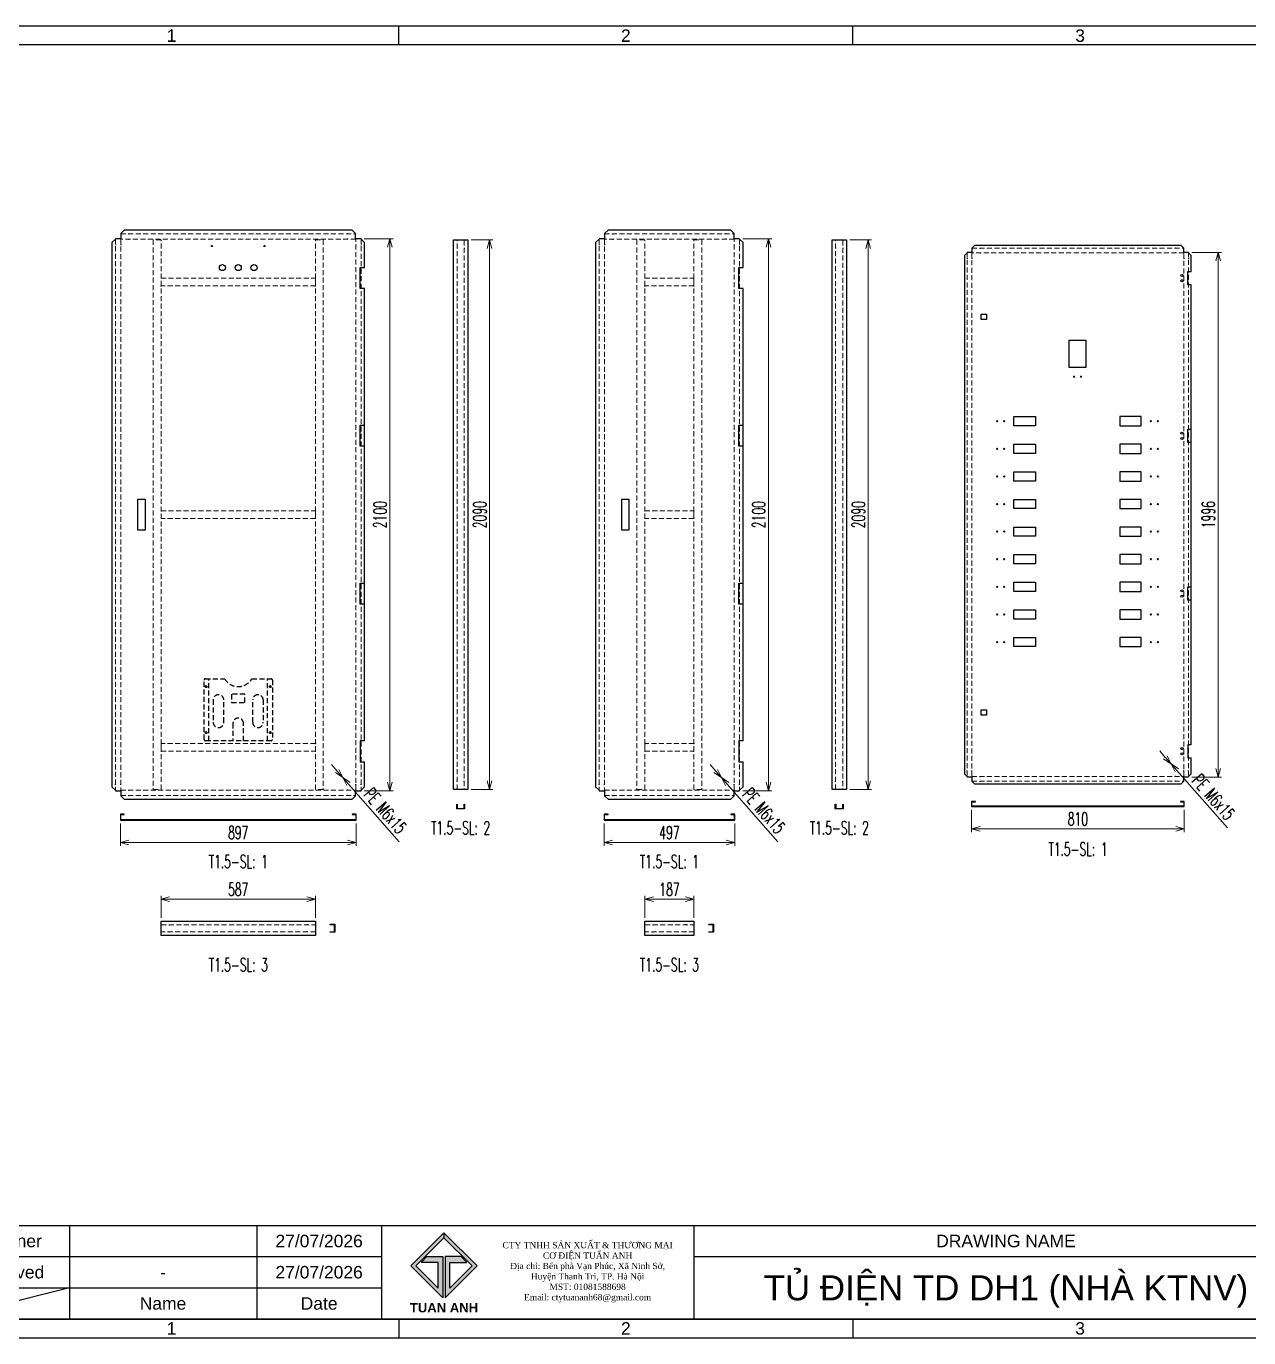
# Model space of a CAD drawing. Header units: millimetres. Extents: x 173893 to 258446, y -176540 to -123824.
# Drawn here: x 212474 to 217126, y -165708 to -160719 of the extents above; entities that cross this region are included whole.
import ezdxf
from ezdxf.enums import TextEntityAlignment as Align

# ---------------------------------------------------------------- set-up
doc = ezdxf.new("R2010")
doc.units = ezdxf.units.MM
doc.header["$LTSCALE"] = 3
doc.linetypes.add('HIDDEN', pattern=[9.525, 6.35, -3.175])
doc.layers.add('@.DM. NÉT ĐỨT', color=8, linetype='HIDDEN', lineweight=9)
for name, color, linetype in [('@.TEXT', 7, 'Continuous'), ('@.VISIBLE', 7, 'Continuous'), ('Ann_green', 3, 'Continuous'), ('dim', 7, 'Continuous')]:
    doc.layers.add(name, color=color, linetype=linetype)
doc.styles.add('Ann_w01', font='romans.shx', dxfattribs={"width": 0.6, "bigfont": 'chineset.shx'})
doc.styles.add('Arial', font='arial.ttf')
doc.dimstyles.new('Dim 01_SC25', dxfattribs={"dimscale": 25, "dimtxt": 2, "dimasz": 1.3, "dimexe": 0.5, "dimexo": 0.5, "dimgap": 0.5, "dimtad": 1, "dimdec": 1, "dimzin": 12, "dimdsep": 46, "dimtxsty": 'Ann_w01', "dimblk": 'OPEN30', "dimcen": 1.5, "dimclrd": 6, "dimclre": 6, "dimclrt": 3, "dimadec": 1, "dimazin": 3, "dimtm": 1e-09, "dimtfac": 1, "dimtdec": 1, "dimtix": 1, "dimtmove": 0, "dimatfit": 3, "dimldrblk": 'OPEN30', "dimfxl": 1, "dimtolj": 1, "dimlwd": 0, "dimlwe": 0, "dimarcsym": 0})

# ---------------------------------------------------------------- blocks, each defined once
blk = doc.blocks.new('_Open30')
at = {"color": 0, "linetype": 'ByBlock', "lineweight": -2}
for p, q in [((-1, 0.27), (0, 0)), ((0, 0), (-1, -0.27)), ((0, 0), (-1, 0))]:
    blk.add_line(p, q, dxfattribs=at)
blk = doc.blocks.new('*D232')
at = {"layer": 'Defpoints', "color": 0, "transparency": 16777216}
for p in [(214672.8, -163739.5), (215169.8, -163739.5), (215169.8, -163823.9)]:
    blk.add_point(p, dxfattribs=at)
at = {"layer": 'dim', "color": 6, "lineweight": 0, "transparency": 16777216}
for p, q in [((214672.8, -163752), (214672.8, -163836.4)), ((215169.8, -163752), (215169.8, -163836.4)), ((214705.3, -163823.9), (215137.3, -163823.9))]:
    blk.add_line(p, q, dxfattribs=at)
at = {"layer": 'dim', "color": 6, "lineweight": 0, "transparency": 16777216, "xscale": 32.5, "yscale": 32.5, "zscale": 32.5, "rotation": 180}
blk.add_blockref('_Open30', (214672.8, -163823.9), dxfattribs=at)
at = {"layer": 'dim', "color": 6, "lineweight": 0, "transparency": 16777216, "xscale": 32.5, "yscale": 32.5, "zscale": 32.5}
blk.add_blockref('_Open30', (215169.8, -163823.9), dxfattribs=at)
at = {"layer": 'dim', "color": 3, "transparency": 16777216, "insert": (214921.3, -163786.4), "char_height": 50, "attachment_point": 5, "style": 'Ann_w01'}
blk.add_mtext('\\A1;497', dxfattribs=at)
blk = doc.blocks.new('*D233')
at = {"layer": 'Defpoints', "color": 0, "transparency": 16777216}
for p in [(215188.7, -161526.8), (215298.7, -161526.8), (215188.7, -163626.8)]:
    blk.add_point(p, dxfattribs=at)
at = {"layer": 'dim', "color": 6, "lineweight": 0, "transparency": 16777216}
for p, q in [((215201.2, -161526.8), (215311.2, -161526.8)), ((215298.7, -163594.3), (215298.7, -161559.3)), ((215201.2, -163626.8), (215311.2, -163626.8))]:
    blk.add_line(p, q, dxfattribs=at)
at = {"layer": 'dim', "color": 6, "lineweight": 0, "transparency": 16777216, "xscale": 32.5, "yscale": 32.5, "zscale": 32.5}
for p, rotation in [((215298.7, -161526.8), 90), ((215298.7, -163626.8), 270)]:
    blk.add_blockref('_Open30', p, dxfattribs=dict(at, rotation=rotation))
at = {"layer": 'dim', "color": 3, "transparency": 16777216, "insert": (215261.2, -162576.8), "char_height": 50, "attachment_point": 5, "rotation": 90, "style": 'Ann_w01'}
blk.add_mtext('\\A1;2100', dxfattribs=at)
blk = doc.blocks.new('*D234')
at = {"layer": 'Defpoints', "color": 0, "transparency": 16777216}
for p in [(215119, -163576.4), (215119.6, -163577.2)]:
    blk.add_point(p, dxfattribs=at)
at = {"layer": 'dim', "color": 6, "lineweight": 0, "transparency": 16777216}
for p, q in [((215097.5, -163552), (215076, -163527.6)), ((215119, -163576.4), (215119.6, -163577.2)), ((215334.3, -163820.8), (215141.1, -163601.5))]:
    blk.add_line(p, q, dxfattribs=at)
at = {"layer": 'dim', "color": 6, "lineweight": 0, "transparency": 16777216, "xscale": 32.5, "yscale": 32.5, "zscale": 32.5}
for p, rotation in [((215119, -163576.4), 311.3813499858398), ((215119.6, -163577.2), 131.3813499858398)]:
    blk.add_blockref('_Open30', p, dxfattribs=dict(at, rotation=rotation))
at = {"layer": 'dim', "color": 3, "transparency": 16777216, "insert": (215281, -163703.6), "char_height": 50, "attachment_point": 5, "rotation": 311.3813, "style": 'Ann_w01'}
blk.add_mtext('\\A1;PE M6x15', dxfattribs=at)
blk = doc.blocks.new('*D240')
at = {"layer": 'Defpoints', "color": 0, "transparency": 16777216}
for p in [(215594.8, -161531.8), (215678, -161531.8), (215594.8, -163621.8)]:
    blk.add_point(p, dxfattribs=at)
at = {"layer": 'dim', "color": 6, "lineweight": 0, "transparency": 16777216}
for p, q in [((215607.3, -161531.8), (215690.5, -161531.8)), ((215678, -163589.3), (215678, -161564.3)), ((215607.3, -163621.8), (215690.5, -163621.8))]:
    blk.add_line(p, q, dxfattribs=at)
at = {"layer": 'dim', "color": 6, "lineweight": 0, "transparency": 16777216, "xscale": 32.5, "yscale": 32.5, "zscale": 32.5}
for p, rotation in [((215678, -161531.8), 90), ((215678, -163621.8), 270)]:
    blk.add_blockref('_Open30', p, dxfattribs=dict(at, rotation=rotation))
at = {"layer": 'dim', "color": 3, "transparency": 16777216, "insert": (215640.5, -162576.8), "char_height": 50, "attachment_point": 5, "rotation": 90, "style": 'Ann_w01'}
blk.add_mtext('\\A1;2090', dxfattribs=at)
blk = doc.blocks.new('*D241')
at = {"layer": 'Defpoints', "color": 0, "transparency": 16777216}
for p in [(214827.8, -164039.8), (214827.8, -164123), (215014.8, -164123)]:
    blk.add_point(p, dxfattribs=at)
at = {"layer": 'dim', "color": 6, "lineweight": 0, "transparency": 16777216}
for p, q in [((214827.8, -164110.5), (214827.8, -164027.3)), ((214982.3, -164039.8), (214860.3, -164039.8)), ((215014.8, -164110.5), (215014.8, -164027.3))]:
    blk.add_line(p, q, dxfattribs=at)
at = {"layer": 'dim', "color": 6, "lineweight": 0, "transparency": 16777216, "xscale": 32.5, "yscale": 32.5, "zscale": 32.5, "rotation": 180}
blk.add_blockref('_Open30', (214827.8, -164039.8), dxfattribs=at)
at = {"layer": 'dim', "color": 6, "lineweight": 0, "transparency": 16777216, "xscale": 32.5, "yscale": 32.5, "zscale": 32.5}
blk.add_blockref('_Open30', (215014.8, -164039.8), dxfattribs=at)
at = {"layer": 'dim', "color": 3, "transparency": 16777216, "insert": (214921.3, -164002.3), "char_height": 50, "attachment_point": 5, "style": 'Ann_w01'}
blk.add_mtext('\\A1;187', dxfattribs=at)
blk = doc.blocks.new('*D210')
at = {"layer": 'Defpoints', "color": 0, "transparency": 16777216}
for p in [(212832, -163739.5), (213729, -163739.5), (213729, -163823.9)]:
    blk.add_point(p, dxfattribs=at)
at = {"layer": 'dim', "color": 6, "lineweight": 0, "transparency": 16777216}
for p, q in [((212832, -163752), (212832, -163836.4)), ((213729, -163752), (213729, -163836.4)), ((212864.5, -163823.9), (213696.5, -163823.9))]:
    blk.add_line(p, q, dxfattribs=at)
at = {"layer": 'dim', "color": 6, "lineweight": 0, "transparency": 16777216, "xscale": 32.5, "yscale": 32.5, "zscale": 32.5, "rotation": 180}
blk.add_blockref('_Open30', (212832, -163823.9), dxfattribs=at)
at = {"layer": 'dim', "color": 6, "lineweight": 0, "transparency": 16777216, "xscale": 32.5, "yscale": 32.5, "zscale": 32.5}
blk.add_blockref('_Open30', (213729, -163823.9), dxfattribs=at)
at = {"layer": 'dim', "color": 3, "transparency": 16777216, "insert": (213280.5, -163786.4), "char_height": 50, "attachment_point": 5, "style": 'Ann_w01'}
blk.add_mtext('\\A1;897', dxfattribs=at)
blk = doc.blocks.new('*D211')
at = {"layer": 'Defpoints', "color": 0, "transparency": 16777216}
for p in [(213747.9, -161526.8), (213857.9, -161526.8), (213747.9, -163626.8)]:
    blk.add_point(p, dxfattribs=at)
at = {"layer": 'dim', "color": 6, "lineweight": 0, "transparency": 16777216}
for p, q in [((213760.4, -161526.8), (213870.4, -161526.8)), ((213857.9, -163594.3), (213857.9, -161559.3)), ((213760.4, -163626.8), (213870.4, -163626.8))]:
    blk.add_line(p, q, dxfattribs=at)
at = {"layer": 'dim', "color": 6, "lineweight": 0, "transparency": 16777216, "xscale": 32.5, "yscale": 32.5, "zscale": 32.5}
for p, rotation in [((213857.9, -161526.8), 90), ((213857.9, -163626.8), 270)]:
    blk.add_blockref('_Open30', p, dxfattribs=dict(at, rotation=rotation))
at = {"layer": 'dim', "color": 3, "transparency": 16777216, "insert": (213820.4, -162576.8), "char_height": 50, "attachment_point": 5, "rotation": 90, "style": 'Ann_w01'}
blk.add_mtext('\\A1;2100', dxfattribs=at)
blk = doc.blocks.new('*D212')
at = {"layer": 'Defpoints', "color": 0, "transparency": 16777216}
for p in [(213678.2, -163576.4), (213678.9, -163577.2)]:
    blk.add_point(p, dxfattribs=at)
at = {"layer": 'dim', "color": 6, "lineweight": 0, "transparency": 16777216}
for p, q in [((213656.7, -163552), (213635.2, -163527.6)), ((213678.2, -163576.4), (213678.9, -163577.2)), ((213893.5, -163820.8), (213700.3, -163601.5))]:
    blk.add_line(p, q, dxfattribs=at)
at = {"layer": 'dim', "color": 6, "lineweight": 0, "transparency": 16777216, "xscale": 32.5, "yscale": 32.5, "zscale": 32.5}
for p, rotation in [((213678.2, -163576.4), 311.3813499909934), ((213678.9, -163577.2), 131.3813499909934)]:
    blk.add_blockref('_Open30', p, dxfattribs=dict(at, rotation=rotation))
at = {"layer": 'dim', "color": 3, "transparency": 16777216, "insert": (213840.2, -163703.6), "char_height": 50, "attachment_point": 5, "rotation": 311.3813, "style": 'Ann_w01'}
blk.add_mtext('\\A1;PE M6x15', dxfattribs=at)
blk = doc.blocks.new('*D213')
at = {"layer": 'Defpoints', "color": 0, "transparency": 16777216}
for p in [(216070.8, -163687.5), (216880.8, -163687.5), (216880.8, -163771.9)]:
    blk.add_point(p, dxfattribs=at)
at = {"layer": 'dim', "color": 6, "lineweight": 0, "transparency": 16777216}
for p, q in [((216070.8, -163700), (216070.8, -163784.4)), ((216880.8, -163700), (216880.8, -163784.4)), ((216103.3, -163771.9), (216848.3, -163771.9))]:
    blk.add_line(p, q, dxfattribs=at)
at = {"layer": 'dim', "color": 6, "lineweight": 0, "transparency": 16777216, "xscale": 32.5, "yscale": 32.5, "zscale": 32.5, "rotation": 180}
blk.add_blockref('_Open30', (216070.8, -163771.9), dxfattribs=at)
at = {"layer": 'dim', "color": 6, "lineweight": 0, "transparency": 16777216, "xscale": 32.5, "yscale": 32.5, "zscale": 32.5}
blk.add_blockref('_Open30', (216880.8, -163771.9), dxfattribs=at)
at = {"layer": 'dim', "color": 3, "transparency": 16777216, "insert": (216475.8, -163734.4), "char_height": 50, "attachment_point": 5, "style": 'Ann_w01'}
blk.add_mtext('\\A1;810', dxfattribs=at)
blk = doc.blocks.new('*D214')
at = {"layer": 'Defpoints', "color": 0, "transparency": 16777216}
for p in [(216896.7, -161578.8), (217009.7, -161578.8), (216896.7, -163574.8)]:
    blk.add_point(p, dxfattribs=at)
at = {"layer": 'dim', "color": 6, "lineweight": 0, "transparency": 16777216}
for p, q in [((216909.2, -161578.8), (217022.2, -161578.8)), ((217009.7, -163542.3), (217009.7, -161611.3)), ((216909.2, -163574.8), (217022.2, -163574.8))]:
    blk.add_line(p, q, dxfattribs=at)
at = {"layer": 'dim', "color": 6, "lineweight": 0, "transparency": 16777216, "xscale": 32.5, "yscale": 32.5, "zscale": 32.5}
for p, rotation in [((217009.7, -161578.8), 90), ((217009.7, -163574.8), 270)]:
    blk.add_blockref('_Open30', p, dxfattribs=dict(at, rotation=rotation))
at = {"layer": 'dim', "color": 3, "transparency": 16777216, "insert": (216972.2, -162576.8), "char_height": 50, "attachment_point": 5, "rotation": 90, "style": 'Ann_w01'}
blk.add_mtext('\\A1;1996', dxfattribs=at)
blk = doc.blocks.new('*D215')
at = {"layer": 'Defpoints', "color": 0, "transparency": 16777216}
for p in [(216830, -163524.4), (216830.6, -163525.2)]:
    blk.add_point(p, dxfattribs=at)
at = {"layer": 'dim', "color": 6, "lineweight": 0, "transparency": 16777216}
for p, q in [((216808.5, -163500), (216787, -163475.6)), ((216830, -163524.4), (216830.6, -163525.2)), ((217045.3, -163768.8), (216852.1, -163549.5))]:
    blk.add_line(p, q, dxfattribs=at)
at = {"layer": 'dim', "color": 6, "lineweight": 0, "transparency": 16777216, "xscale": 32.5, "yscale": 32.5, "zscale": 32.5}
for p, rotation in [((216830, -163524.4), 311.381349991947), ((216830.6, -163525.2), 131.381349991947)]:
    blk.add_blockref('_Open30', p, dxfattribs=dict(at, rotation=rotation))
at = {"layer": 'dim', "color": 3, "transparency": 16777216, "insert": (216992, -163651.6), "char_height": 50, "attachment_point": 5, "rotation": 311.3813, "style": 'Ann_w01'}
blk.add_mtext('\\A1;PE M6x15', dxfattribs=at)
blk = doc.blocks.new('*D206')
at = {"layer": 'Defpoints', "color": 0, "transparency": 16777216}
for p in [(214154, -161531.8), (214237.2, -161531.8), (214154, -163621.8)]:
    blk.add_point(p, dxfattribs=at)
at = {"layer": 'dim', "color": 6, "lineweight": 0, "transparency": 16777216}
for p, q in [((214166.5, -161531.8), (214249.7, -161531.8)), ((214237.2, -163589.3), (214237.2, -161564.3)), ((214166.5, -163621.8), (214249.7, -163621.8))]:
    blk.add_line(p, q, dxfattribs=at)
at = {"layer": 'dim', "color": 6, "lineweight": 0, "transparency": 16777216, "xscale": 32.5, "yscale": 32.5, "zscale": 32.5}
for p, rotation in [((214237.2, -161531.8), 90), ((214237.2, -163621.8), 270)]:
    blk.add_blockref('_Open30', p, dxfattribs=dict(at, rotation=rotation))
at = {"layer": 'dim', "color": 3, "transparency": 16777216, "insert": (214199.7, -162576.8), "char_height": 50, "attachment_point": 5, "rotation": 90, "style": 'Ann_w01'}
blk.add_mtext('\\A1;2090', dxfattribs=at)
blk = doc.blocks.new('*D207')
at = {"layer": 'Defpoints', "color": 0, "transparency": 16777216}
for p in [(212987, -164039.8), (212987, -164123), (213574, -164123)]:
    blk.add_point(p, dxfattribs=at)
at = {"layer": 'dim', "color": 6, "lineweight": 0, "transparency": 16777216}
for p, q in [((212987, -164110.5), (212987, -164027.3)), ((213541.5, -164039.8), (213019.5, -164039.8)), ((213574, -164110.5), (213574, -164027.3))]:
    blk.add_line(p, q, dxfattribs=at)
at = {"layer": 'dim', "color": 6, "lineweight": 0, "transparency": 16777216, "xscale": 32.5, "yscale": 32.5, "zscale": 32.5, "rotation": 180}
blk.add_blockref('_Open30', (212987, -164039.8), dxfattribs=at)
at = {"layer": 'dim', "color": 6, "lineweight": 0, "transparency": 16777216, "xscale": 32.5, "yscale": 32.5, "zscale": 32.5}
blk.add_blockref('_Open30', (213574, -164039.8), dxfattribs=at)
at = {"layer": 'dim', "color": 3, "transparency": 16777216, "insert": (213280.5, -164002.3), "char_height": 50, "attachment_point": 5, "style": 'Ann_w01'}
blk.add_mtext('\\A1;587', dxfattribs=at)
blk = doc.blocks.new('Standard ISO')
at = {"color": 6}
for p, q in [((-6, 0), (0, 0)), ((6, 0), (2, 0)), ((4, -2), (4, 2))]:
    blk.add_line(p, q, dxfattribs=at)
blk.add_lwpolyline([(-0.5, 1.5), (-0.5, -1.5), (-5.5, -0.75), (-5.5, 0.75), (-0.5, 1.5)])
for radius in [1.5, 0.75]:
    blk.add_circle((4, 0), radius)
blk = doc.blocks.new('A$C4dbb82d6')
at = {"layer": '@.VISIBLE'}
h = blk.add_hatch(color=30, dxfattribs=at)
h.dxf.hatch_style = 1
h.paths.add_polyline_path([(0.21, 4.97), (3.62, 1.56), (3.62, 5.97), (1.92, 5.97), (1.3, 5.35), (3.12, 5.35), (3.12, 2.59), (0.74, 4.97), (3.75, 7.98), (3.75, 8.51)])
h = blk.add_hatch(color=150, dxfattribs=at)
h.dxf.hatch_style = 1
h.paths.add_polyline_path([(6.76, 4.97), (4.37, 2.59), (4.37, 5.35), (6.2, 5.35), (5.58, 5.97), (3.88, 5.97), (3.88, 1.56), (7.29, 4.97), (3.75, 8.51), (3.75, 7.98)])
at = {"layer": '@.VISIBLE', "color": 30}
blk.add_lwpolyline([(3.62, 5.97), (3.62, 1.56), (0.21, 4.97), (3.75, 8.51), (3.75, 7.98), (0.74, 4.97), (3.12, 2.59), (3.12, 5.35), (1.3, 5.35), (1.92, 5.97)], close=True, dxfattribs=at)
at = {"layer": '@.VISIBLE', "color": 150}
blk.add_lwpolyline([(3.88, 5.97), (3.88, 1.56), (7.29, 4.97), (3.75, 8.51), (3.75, 7.98), (6.76, 4.97), (4.37, 2.59), (4.37, 5.35), (6.2, 5.35), (5.58, 5.97)], close=True, dxfattribs=at)
at = {"layer": '@.VISIBLE', "color": 30, "insert": (3.75, 0.51), "char_height": 1, "attachment_point": 5, "style": 'Ann_w01'}
blk.add_mtext_dynamic_manual_height_columns('{\\fArial|b1|i0|c0|p34;\\W1;TUAN ANH}', width=7.5, gutter_width=49.6, heights=[0], dxfattribs=at)
blk = doc.blocks.new('KHUNG BAN VE (Made by Tung)')
at = {"layer": '@.VISIBLE', "color": 8}
for p, q in [((75.75, 207), (75.75, 210)), ((148.5, 207), (148.5, 210)), ((221.25, 207), (221.25, 210)), ((3, 156), (0, 156)), ((294, 156), (297, 156)), ((3, 105), (0, 105)), ((294, 105), (297, 105)), ((3, 54), (0, 54)), ((294, 54), (297, 54)), ((23, 18), (23, 3)), ((53, 18), (53, 3)), ((73, 18), (73, 3)), ((123, 18), (123, 3)), ((223, 18), (223, 3)), ((243, 18), (243, 3)), ((274, 18), (274, 3)), ((284, 18), (284, 3)), ((3, 13), (73, 13)), ((123, 13), (294, 13)), ((3, 8), (73, 8)), ((23, 8), (3, 3)), ((223, 8), (294, 8)), ((75.75, 3), (75.75, 0)), ((148.5, 3), (148.5, 0)), ((221.25, 3), (221.25, 0))]:
    blk.add_line(p, q, dxfattribs=at)
for points in [[(0, 0), (297, 0), (297, 210), (0, 210)], [(3, 3), (294, 3), (294, 207), (3, 207)], [(3, 18), (294, 18), (294, 3), (3, 3)]]:
    blk.add_lwpolyline(points, close=True, dxfattribs=at)
at = {"xscale": 1.5, "yscale": 1.5, "zscale": 1.5}
blk.add_blockref('A$C4dbb82d6', (77.375, 4.041), dxfattribs=at)
blk.add_blockref('Standard ISO', (258.5, 5.5))
at = {"layer": '@.TEXT', "color": 1, "style": 'Arial'}
for s, p in [('1', (39.375, 208.5)), ('2', (112.125, 208.5)), ('3', (184.875, 208.5)), ('4', (257.625, 208.5)), ('A', (1.5, 181.5)), ('A', (295.5, 181.5)), ('B', (1.5, 130.5)), ('B', (295.5, 130.5)), ('C', (1.5, 79.5)), ('C', (295.5, 79.5)), ('D', (1.5, 28.5)), ('D', (295.5, 28.5)), ('27/07/2026', (63, 15.5)), ('27/07/2026', (63, 10.5)), ('1', (39.375, 1.5)), ('2', (112.125, 1.5)), ('3', (184.875, 1.5)), ('4', (257.625, 1.5))]:
    blk.add_text(s, height=2, dxfattribs=at).set_placement(p, align=Align.MIDDLE_CENTER)
at = {"layer": '@.TEXT', "color": 2, "style": 'Arial'}
for s, p in [('Designer', (13, 15.5)), ('DRAWING NAME', (173, 15.5)), ('Project', (233, 15.5)), ('Scale', (279, 15.5)), ('Approved', (13, 10.5)), ('Customer', (233, 10.5)), ('Page', (279, 10.5)), ('Name', (38, 5.5)), ('Date', (63, 5.5)), ('Standard', (233, 5.5)), ('Total', (279, 5.5))]:
    blk.add_text(s, height=2, dxfattribs=at).set_placement(p, align=Align.MIDDLE_CENTER)
at = {"layer": '@.TEXT', "color": 1, "style": 'Arial'}
for tag, height, p in [('DESIGNER_NAME', 2, (38, 15.5)), ('PROJECT_CODE', 2, (258.5, 15.5)), ('SCALE', 2, (289, 15.5)), ('APPROVED_NAME', 2, (38, 10.5)), ('CUSTOMER_NAME', 2, (258.5, 10.5)), ('PAGE', 2, (289, 10.5)), ('DRAWING_NAME', 4, (173, 8)), ('TOTAL', 2, (289, 5.5))]:
    blk.add_attdef(tag, text='', height=height, dxfattribs=at).set_placement(p, align=Align.MIDDLE_CENTER)
at = {"layer": '@.VISIBLE', "color": 30, "insert": (106, 10.5), "char_height": 1, "attachment_point": 5, "style": 'Ann_w01'}
blk.add_mtext_dynamic_manual_height_columns('{\\fTimes New Roman|b0|i0|c0|p18;\\W1;CTY TNHH SẢN XUẤT & THƯƠNG MẠI CƠ ĐIỆN TUẤN ANH\\PĐịa chỉ: Bến phà Vạn Phúc, Xã Ninh Sở, Huyện Thanh Trì, TP. Hà Nội\\PMST: 01081588698\\PEmail: ctytuananh68@gmail.com}', width=28.70976, gutter_width=99.197, heights=[0], dxfattribs=at)

msp = doc.modelspace()

# ---------------------------------------------------------------- linework, layer by layer
at = {"color": 1}
for p, q in [((212863.95, -161507.98), (212865.95, -161507.98)), ((213697.11, -161507.98), (213695.11, -161507.98)), ((214704.71, -161507.98), (214706.71, -161507.98)), ((215137.87, -161507.98), (215135.87, -161507.98)), ((212813.23, -161548.98), (212813.23, -161550.98)), ((212833.43, -161548.98), (212833.43, -161550.98)), ((212863.95, -161528.18), (212865.95, -161528.18)), ((213697.11, -161528.18), (213695.11, -161528.18)), ((213727.63, -161548.98), (213727.63, -161550.98)), ((213747.83, -161548.98), (213747.83, -161550.98)), ((214113.22, -161561.58), (214113.22, -161563.58)), ((214140.42, -161561.58), (214140.42, -161563.58)), ((214653.99, -161548.98), (214653.99, -161550.98)), ((214674.19, -161548.98), (214674.19, -161550.98)), ((214704.71, -161528.18), (214706.71, -161528.18)), ((215137.87, -161528.18), (215135.87, -161528.18)), ((215168.39, -161548.98), (215168.39, -161550.98)), ((215188.59, -161548.98), (215188.59, -161550.98)), ((215553.99, -161561.58), (215553.99, -161563.58)), ((215581.19, -161561.58), (215581.19, -161563.58)), ((216102.72, -161562.98), (216104.72, -161562.98)), ((216848.88, -161562.98), (216846.88, -161562.98)), ((216055, -161600.98), (216055, -161602.98)), ((216072.2, -161600.98), (216072.2, -161602.98)), ((216102.72, -161580.18), (216104.72, -161580.18)), ((216848.88, -161580.18), (216846.88, -161580.18)), ((216879.4, -161600.98), (216879.4, -161602.98)), ((216896.6, -161600.98), (216896.6, -161602.98)), ((216055, -163552.58), (216055, -163550.58)), ((216072.2, -163552.58), (216072.2, -163550.58)), ((216829.3, -163524.78), (216831.3, -163524.78)), ((216830.3, -163523.78), (216830.3, -163525.78)), ((216879.4, -163552.58), (216879.4, -163550.58)), ((216896.6, -163552.58), (216896.6, -163550.58)), ((212813.23, -163604.58), (212813.23, -163602.58)), ((212833.43, -163604.58), (212833.43, -163602.58)), ((213677.53, -163576.78), (213679.53, -163576.78)), ((213678.53, -163575.78), (213678.53, -163577.78)), ((213727.63, -163604.58), (213727.63, -163602.58)), ((213747.83, -163604.58), (213747.83, -163602.58)), ((214113.22, -163591.98), (214113.22, -163589.98)), ((214140.42, -163591.98), (214140.42, -163589.98)), ((214653.99, -163604.58), (214653.99, -163602.58)), ((214674.19, -163604.58), (214674.19, -163602.58)), ((215118.29, -163576.78), (215120.29, -163576.78)), ((215119.29, -163575.78), (215119.29, -163577.78)), ((215168.39, -163604.58), (215168.39, -163602.58)), ((215188.59, -163604.58), (215188.59, -163602.58)), ((215553.99, -163591.98), (215553.99, -163589.98)), ((215581.19, -163591.98), (215581.19, -163589.98)), ((216102.72, -163573.38), (216104.72, -163573.38)), ((216102.72, -163590.58), (216104.72, -163590.58)), ((216848.88, -163573.38), (216846.88, -163573.38)), ((216848.88, -163590.58), (216846.88, -163590.58)), ((212863.95, -163625.38), (212865.95, -163625.38)), ((212863.95, -163645.58), (212865.95, -163645.58)), ((213697.11, -163625.38), (213695.11, -163625.38)), ((213697.11, -163645.58), (213695.11, -163645.58)), ((214704.71, -163625.38), (214706.71, -163625.38)), ((214704.71, -163645.58), (214706.71, -163645.58)), ((215137.87, -163625.38), (215135.87, -163625.38)), ((215137.87, -163645.58), (215135.87, -163645.58)), ((213016.83, -164136.6), (213018.83, -164136.6)), ((213544.23, -164136.6), (213542.23, -164136.6)), ((214857.59, -164136.6), (214859.59, -164136.6)), ((214984.99, -164136.6), (214982.99, -164136.6)), ((213016.83, -164163.8), (213018.83, -164163.8)), ((213544.23, -164163.8), (213542.23, -164163.8)), ((214857.59, -164163.8), (214859.59, -164163.8)), ((214984.99, -164163.8), (214982.99, -164163.8))]:
    msp.add_line(p, q, dxfattribs=at)
for p, q in [((212833.93, -161526.78), (212833.93, -161528.18)), ((213727.13, -161526.78), (213727.13, -161528.18)), ((214674.69, -161526.78), (214674.69, -161528.18)), ((215167.89, -161526.78), (215167.89, -161528.18)), ((216072.7, -161578.78), (216072.7, -161580.18)), ((216878.9, -161578.78), (216878.9, -161580.18)), ((216072.7, -163574.78), (216072.7, -163573.38)), ((216878.9, -163574.78), (216878.9, -163573.38)), ((212833.93, -163626.78), (212833.93, -163625.38)), ((213727.13, -163626.78), (213727.13, -163625.38)), ((214674.69, -163626.78), (214674.69, -163625.38)), ((215167.89, -163626.78), (215167.89, -163625.38))]:
    msp.add_line(p, q)
for points in [[(213761.43, -161636.78), (213761.43, -161541.78), (213747.93, -161528.28), (213747.93, -161526.78), (213727.13, -161526.78), (213727.13, -161507.48), (213714.03, -161494.38), (212847.03, -161494.38), (212833.93, -161507.48), (212833.93, -161526.78), (212813.13, -161526.78), (212813.13, -161528.28), (212799.63, -161541.78), (212799.63, -163611.78), (212813.13, -163625.28), (212813.13, -163626.78), (212833.93, -163626.78), (212833.93, -163646.08), (212847.03, -163659.18), (213714.03, -163659.18), (213727.13, -163646.08), (213727.13, -163626.78), (213747.93, -163626.78), (213747.93, -163625.28), (213761.43, -163611.78), (213761.43, -163516.78)], [(215202.19, -161636.78), (215202.19, -161541.78), (215188.69, -161528.28), (215188.69, -161526.78), (215167.89, -161526.78), (215167.89, -161507.48), (215154.79, -161494.38), (214687.79, -161494.38), (214674.69, -161507.48), (214674.69, -161526.78), (214653.89, -161526.78), (214653.89, -161528.28), (214640.39, -161541.78), (214640.39, -163611.78), (214653.89, -163625.28), (214653.89, -163626.78), (214674.69, -163626.78), (214674.69, -163646.08), (214687.79, -163659.18), (215154.79, -163659.18), (215167.89, -163646.08), (215167.89, -163626.78), (215188.69, -163626.78), (215188.69, -163625.28), (215202.19, -163611.78), (215202.19, -163516.78)], [(216907.2, -161651.78), (216907.2, -161590.78), (216896.7, -161580.28), (216896.7, -161578.78), (216878.9, -161578.78), (216878.9, -161562.48), (216868.8, -161552.38), (216082.8, -161552.38), (216072.7, -161562.48), (216072.7, -161578.78), (216054.9, -161578.78), (216054.9, -161580.28), (216044.4, -161590.78), (216044.4, -163562.78), (216054.9, -163573.28), (216054.9, -163574.78), (216072.7, -163574.78), (216072.7, -163591.08), (216082.8, -163601.18), (216868.8, -163601.18), (216878.9, -163591.08), (216878.9, -163574.78), (216896.7, -163574.78), (216896.7, -163573.28), (216907.2, -163562.78), (216907.2, -163501.78)], [(213761.43, -161716.78), (213744.83, -161716.78), (213744.83, -161636.78), (213761.43, -161636.78)], [(215202.19, -161716.78), (215185.59, -161716.78), (215185.59, -161636.78), (215202.19, -161636.78)], [(216907.2, -161701.78), (216893.6, -161701.78), (216893.6, -161651.78), (216907.2, -161651.78)], [(216907.2, -163451.78), (216907.2, -161701.78)], [(213761.43, -163436.78), (213761.43, -161716.78)], [(215202.19, -163436.78), (215202.19, -161716.78)], [(213761.43, -162316.78), (213744.83, -162316.78), (213744.83, -162236.78), (213761.43, -162236.78)], [(215202.19, -162316.78), (215185.59, -162316.78), (215185.59, -162236.78), (215202.19, -162236.78)], [(216907.2, -162301.78), (216893.6, -162301.78), (216893.6, -162251.78), (216907.2, -162251.78)], [(213761.43, -162916.78), (213744.83, -162916.78), (213744.83, -162836.78), (213761.43, -162836.78)], [(215202.19, -162916.78), (215185.59, -162916.78), (215185.59, -162836.78), (215202.19, -162836.78)], [(216907.2, -162901.78), (216893.6, -162901.78), (216893.6, -162851.78), (216907.2, -162851.78)], [(213761.43, -163436.78), (213744.83, -163436.78), (213744.83, -163516.78), (213761.43, -163516.78)], [(215202.19, -163436.78), (215185.59, -163436.78), (215185.59, -163516.78), (215202.19, -163516.78)], [(216907.2, -163451.78), (216893.6, -163451.78), (216893.6, -163501.78), (216907.2, -163501.78)]]:
    msp.add_lwpolyline(points)
for points in [[(214154.02, -161531.78), (214154.02, -163621.78), (214099.62, -163621.78), (214099.62, -161531.78)], [(215594.79, -161531.78), (215594.79, -163621.78), (215540.39, -163621.78), (215540.39, -161531.78)], [(216107.8, -161813.78), (216127.8, -161813.78), (216127.8, -161833.78), (216107.8, -161833.78)], [(216442.8, -161912.28), (216505.8, -161912.28), (216505.8, -162016.28), (216442.8, -162016.28)], [(216313.84, -162203.78), (216313.84, -162238.78), (216231.84, -162238.78), (216231.84, -162203.78)], [(216634.76, -162203.78), (216634.76, -162238.78), (216716.76, -162238.78), (216716.76, -162203.78)], [(216313.84, -162308.78), (216313.84, -162343.78), (216231.84, -162343.78), (216231.84, -162308.78)], [(216634.76, -162308.78), (216634.76, -162343.78), (216716.76, -162343.78), (216716.76, -162308.78)], [(216313.84, -162413.78), (216313.84, -162448.78), (216231.84, -162448.78), (216231.84, -162413.78)], [(216634.76, -162413.78), (216634.76, -162448.78), (216716.76, -162448.78), (216716.76, -162413.78)], [(212899.03, -162518.03), (212926.03, -162518.03), (212926.03, -162635.53), (212899.03, -162635.53)], [(214739.79, -162518.03), (214766.79, -162518.03), (214766.79, -162635.53), (214739.79, -162635.53)], [(216313.84, -162518.78), (216313.84, -162553.78), (216231.84, -162553.78), (216231.84, -162518.78)], [(216634.76, -162518.78), (216634.76, -162553.78), (216716.76, -162553.78), (216716.76, -162518.78)], [(216313.84, -162623.78), (216313.84, -162658.78), (216231.84, -162658.78), (216231.84, -162623.78)], [(216634.76, -162623.78), (216634.76, -162658.78), (216716.76, -162658.78), (216716.76, -162623.78)], [(216313.84, -162728.78), (216313.84, -162763.78), (216231.84, -162763.78), (216231.84, -162728.78)], [(216634.76, -162728.78), (216634.76, -162763.78), (216716.76, -162763.78), (216716.76, -162728.78)], [(216313.84, -162833.78), (216313.84, -162868.78), (216231.84, -162868.78), (216231.84, -162833.78)], [(216634.76, -162833.78), (216634.76, -162868.78), (216716.76, -162868.78), (216716.76, -162833.78)], [(216313.84, -162938.78), (216313.84, -162973.78), (216231.84, -162973.78), (216231.84, -162938.78)], [(216634.76, -162938.78), (216634.76, -162973.78), (216716.76, -162973.78), (216716.76, -162938.78)], [(216313.84, -163043.78), (216313.84, -163078.78), (216231.84, -163078.78), (216231.84, -163043.78)], [(216634.76, -163043.78), (216634.76, -163078.78), (216716.76, -163078.78), (216716.76, -163043.78)], [(216107.8, -163319.78), (216127.8, -163319.78), (216127.8, -163339.78), (216107.8, -163339.78)], [(214141.82, -163677.92), (214141.82, -163695.92), (214111.82, -163695.92), (214111.82, -163677.92), (214113.32, -163677.92), (214113.32, -163694.42), (214140.32, -163694.42), (214140.32, -163677.92)], [(215582.59, -163677.92), (215582.59, -163695.92), (215552.59, -163695.92), (215552.59, -163677.92), (215554.09, -163677.92), (215554.09, -163694.42), (215581.09, -163694.42), (215581.09, -163677.92)], [(216072.3, -163685.99), (216072.3, -163668.99), (216085.8, -163668.99), (216085.8, -163667.49), (216070.8, -163667.49), (216070.8, -163687.49), (216880.8, -163687.49), (216880.8, -163667.49), (216865.8, -163667.49), (216865.8, -163668.99), (216879.3, -163668.99), (216879.3, -163685.99)], [(212833.53, -163737.99), (212833.53, -163717.99), (212847.03, -163717.99), (212847.03, -163716.49), (212832.03, -163716.49), (212832.03, -163739.49), (213729.03, -163739.49), (213729.03, -163716.49), (213714.03, -163716.49), (213714.03, -163717.99), (213727.53, -163717.99), (213727.53, -163737.99)], [(214674.29, -163737.99), (214674.29, -163717.99), (214687.79, -163717.99), (214687.79, -163716.49), (214672.79, -163716.49), (214672.79, -163739.49), (215169.79, -163739.49), (215169.79, -163716.49), (215154.79, -163716.49), (215154.79, -163717.99), (215168.29, -163717.99), (215168.29, -163737.99)], [(212987.03, -164123), (213574.03, -164123), (213574.03, -164177.4), (212987.03, -164177.4)], [(213630.17, -164135.2), (213648.17, -164135.2), (213648.17, -164165.2), (213630.17, -164165.2), (213630.17, -164163.7), (213646.67, -164163.7), (213646.67, -164136.7), (213630.17, -164136.7)], [(214827.79, -164123), (215014.79, -164123), (215014.79, -164177.4), (214827.79, -164177.4)], [(215070.93, -164135.2), (215088.93, -164135.2), (215088.93, -164165.2), (215070.93, -164165.2), (215070.93, -164163.7), (215087.43, -164163.7), (215087.43, -164136.7), (215070.93, -164136.7)]]:
    msp.add_lwpolyline(points, close=True)
for points in [[(212987.03, -161708.78), (212987.03, -161706.78), (212989.03, -161706.78)], [(213574.03, -161708.78), (213574.03, -161706.78), (213572.03, -161706.78)], [(214827.79, -161708.78), (214827.79, -161706.78), (214829.79, -161706.78)], [(215014.79, -161708.78), (215014.79, -161706.78), (215012.79, -161706.78)], [(212987.03, -163444.78), (212987.03, -163446.78), (212989.03, -163446.78)], [(213574.03, -163444.78), (213574.03, -163446.78), (213572.03, -163446.78)], [(214827.79, -163444.78), (214827.79, -163446.78), (214829.79, -163446.78)], [(215014.79, -163444.78), (215014.79, -163446.78), (215012.79, -163446.78)]]:
    msp.add_lwpolyline(points, dxfattribs=at)
for centre, radius in [((213220.53, -161636.78), 11.5), ((213280.53, -161636.78), 11.5), ((213340.53, -161636.78), 11.5), ((216871.8, -161666.78), 4), ((216871.8, -161686.78), 4), ((216871.8, -162266.78), 4), ((216871.8, -162286.78), 4), ((216871.8, -162866.78), 4), ((216871.8, -162886.78), 4), ((216871.8, -163466.78), 4), ((216871.8, -163486.78), 4)]:
    msp.add_circle(centre, radius)
at = {"linetype": 'ByBlock', "lineweight": 9}
for centre in [(216461, -162051.78), (216487.6, -162051.78), (216168.54, -162221.28), (216195.14, -162221.28), (216753.46, -162221.28), (216780.06, -162221.28), (216168.54, -162326.28), (216195.14, -162326.28), (216753.46, -162326.28), (216780.06, -162326.28), (216168.54, -162431.28), (216195.14, -162431.28), (216753.46, -162431.28), (216780.06, -162431.28), (216168.54, -162536.28), (216195.14, -162536.28), (216753.46, -162536.28), (216780.06, -162536.28), (216168.54, -162641.28), (216195.14, -162641.28), (216753.46, -162641.28), (216780.06, -162641.28), (216168.54, -162746.28), (216195.14, -162746.28), (216753.46, -162746.28), (216780.06, -162746.28), (216168.54, -162851.28), (216195.14, -162851.28), (216753.46, -162851.28), (216780.06, -162851.28), (216168.54, -162956.28), (216195.14, -162956.28), (216753.46, -162956.28), (216780.06, -162956.28), (216168.54, -163061.28), (216195.14, -163061.28), (216753.46, -163061.28), (216780.06, -163061.28)]:
    msp.add_circle(centre, 2.5, dxfattribs=at)
at = {"layer": '@.DM. NÉT ĐỨT', "linetype": 'HIDDEN'}
for p, q in [((212833.43, -161507.98), (213727.63, -161507.98)), ((214674.19, -161507.98), (215168.39, -161507.98)), ((212813.23, -161526.78), (212813.23, -163626.78)), ((213747.83, -161526.78), (213747.83, -163626.78)), ((214113.22, -163621.78), (214113.22, -161533.18)), ((214140.42, -161533.18), (214140.42, -163621.78)), ((214653.99, -161526.78), (214653.99, -163626.78)), ((215188.59, -161526.78), (215188.59, -163626.78)), ((215553.99, -163621.78), (215553.99, -161533.18)), ((215581.19, -161533.18), (215581.19, -163621.78)), ((216072.2, -161562.98), (216879.4, -161562.98)), ((216055, -161578.78), (216055, -163574.78)), ((216896.6, -161578.78), (216896.6, -163574.78)), ((216072.2, -163590.58), (216879.4, -163590.58)), ((212833.43, -163645.58), (213727.63, -163645.58)), ((214674.19, -163645.58), (215168.39, -163645.58)), ((212988.43, -164136.6), (213574.03, -164136.6)), ((214829.19, -164136.6), (215014.79, -164136.6)), ((213574.03, -164163.8), (212988.43, -164163.8)), ((215014.79, -164163.8), (214829.19, -164163.8))]:
    msp.add_line(p, q, dxfattribs=at)
for points in [[(213727.63, -163625.38), (213727.63, -161528.18), (212833.43, -161528.18), (212833.43, -163625.38)], [(212957.03, -161531.78), (212957.03, -163621.78), (212987.03, -163621.78), (212987.03, -161531.78)], [(213604.03, -161531.78), (213604.03, -163621.78), (213574.03, -163621.78), (213574.03, -161531.78)], [(215168.39, -163625.38), (215168.39, -161528.18), (214674.19, -161528.18), (214674.19, -163625.38)], [(214797.79, -161531.78), (214797.79, -163621.78), (214827.79, -163621.78), (214827.79, -161531.78)], [(215044.79, -161531.78), (215044.79, -163621.78), (215014.79, -163621.78), (215014.79, -161531.78)], [(216879.4, -163573.38), (216879.4, -161580.18), (216072.2, -161580.18), (216072.2, -163573.38)], [(213574.03, -161706.78), (212987.03, -161706.78), (212987.03, -161676.78), (213574.03, -161676.78)], [(215014.79, -161706.78), (214827.79, -161706.78), (214827.79, -161676.78), (215014.79, -161676.78)], [(213574.03, -162591.78), (212987.03, -162591.78), (212987.03, -162561.78), (213574.03, -162561.78)], [(215014.79, -162591.78), (214827.79, -162591.78), (214827.79, -162561.78), (215014.79, -162561.78)], [(213574.03, -163446.78), (212987.03, -163446.78), (212987.03, -163476.78), (213574.03, -163476.78)], [(215014.79, -163446.78), (214827.79, -163446.78), (214827.79, -163476.78), (215014.79, -163476.78)]]:
    msp.add_lwpolyline(points, close=True, dxfattribs=at)
at = {"layer": '@.VISIBLE'}
for centre in [(213180.53, -161554.78), (213380.53, -161554.78)]:
    msp.add_circle(centre, 2, dxfattribs=at)
at = {"layer": 'Ann_green', "color": 8, "linetype": 'HIDDEN'}
for p, q in [((213168.53, -163436.78), (213168.53, -163200.78)), ((213392.53, -163436.78), (213392.53, -163200.78))]:
    msp.add_line(p, q, dxfattribs=at)
for points in [[(213410.53, -163205.78), (213410.53, -163431.78, -0.4142136), (213405.53, -163436.78), (213155.53, -163436.78, -0.4142136), (213150.53, -163431.78), (213150.53, -163205.78, -0.4142136), (213155.53, -163200.78), (213228.57, -163200.78, 0.5773503), (213332.49, -163200.78), (213405.53, -163200.78, -0.4142136)], [(213205.53, -163386.78), (213205.53, -163386.78, 0.4142136), (213225.53, -163366.78), (213225.53, -163281.78, 0.4142136), (213205.53, -163261.78), (213205.53, -163261.78, 0.4142136), (213185.53, -163281.78), (213185.53, -163366.78, 0.4142136)], [(213355.52, -163386.78), (213355.52, -163386.78, -0.4142136), (213335.52, -163366.78), (213335.52, -163281.78, -0.4142136), (213355.52, -163261.78), (213355.52, -163261.78, -0.4142136), (213375.52, -163281.78), (213375.52, -163366.78, -0.4142136)]]:
    msp.add_lwpolyline(points, format="xyb", close=True, dxfattribs=at)
msp.add_lwpolyline([(213255.03, -163291.28), (213306.03, -163291.28), (213306.03, -163260.28), (213255.03, -163260.28)], close=True, dxfattribs=at)
msp.add_lwpolyline([(213300.53, -163436.78), (213300.53, -163370.78, 1), (213260.53, -163370.78), (213260.53, -163436.78)], format="xyb", dxfattribs=at)
for centre in [(213158.53, -163230.78), (213402.53, -163230.78), (213158.53, -163405.78), (213402.53, -163405.78)]:
    msp.add_circle(centre, 3.5, dxfattribs=at)

# ---------------------------------------------------------------- block references
at = {"layer": '@.VISIBLE'}
ref = msp.add_blockref('KHUNG BAN VE (Made by Tung)', (212091.51, -165708.16), dxfattribs=dict(at, xscale=23.76, yscale=23.76, zscale=23.76))
ref.add_attrib('APPROVED_NAME', '-', dxfattribs={"layer": '@.TEXT', "color": 1, "height": 47.52, "style": 'Arial'}).set_placement((212994.39, -165458.68), align=Align.MIDDLE_CENTER)
ref.add_attrib('TOTAL', '-', dxfattribs={"layer": '@.TEXT', "color": 1, "height": 47.52, "style": 'Arial'}).set_placement((218958.15, -165577.48), align=Align.MIDDLE_CENTER)
ref.add_attrib('PAGE', '001', dxfattribs={"layer": '@.TEXT', "color": 1, "height": 47.52, "style": 'Arial'}).set_placement((218958.15, -165458.68), align=Align.MIDDLE_CENTER)
ref.add_attrib('SCALE', '1:1', dxfattribs={"layer": '@.TEXT', "color": 1, "height": 47.52, "style": 'Arial'}).set_placement((218958.15, -165339.88), align=Align.MIDDLE_CENTER)
ref.add_attrib('CUSTOMER_NAME', '-', dxfattribs={"layer": '@.TEXT', "color": 1, "height": 47.52, "style": 'Arial'}).set_placement((218233.47, -165458.68), align=Align.MIDDLE_CENTER)
ref.add_attrib('PROJECT_CODE', '-', dxfattribs={"layer": '@.TEXT', "color": 1, "height": 47.52, "style": 'Arial'}).set_placement((218233.47, -165339.88), align=Align.MIDDLE_CENTER)
ref.add_attrib('DRAWING_NAME', 'TỦ ĐIỆN TD DH1 (NHÀ KTNV)', dxfattribs={"layer": '@.TEXT', "color": 1, "height": 95.04, "style": 'Arial'}).set_placement((216201.99, -165518.08), align=Align.MIDDLE_CENTER)

# ---------------------------------------------------------------- texts
at = {"layer": 'dim', "color": 1, "style": 'Ann_w01', "width": 0.6}
for s, p in [('T1.5-SL: 2', (214126.82, -163768.59)), ('T1.5-SL: 2', (215567.59, -163768.59)), ('T1.5-SL: 1', (216475.8, -163849.57)), ('T1.5-SL: 1', (213280.53, -163896.57)), ('T1.5-SL: 1', (214921.29, -163896.57)), ('T1.5-SL: 3', (213280.53, -164289.33)), ('T1.5-SL: 3', (214921.29, -164289.33))]:
    msp.add_text(s, height=50, dxfattribs=at).set_placement(p, align=Align.MIDDLE_CENTER)

# ---------------------------------------------------------------- dimensions: what is measured, and where the dimension line sits
at = {"layer": 'dim'}
for base, p1, p2, angle, picture, middle in [((213857.92, -161526.78), (213747.93, -163626.78), (213747.93, -161526.78), 90, '*D211', (213820.42, -162576.78)), ((214237.23, -161531.78), (214154.02, -163621.78), (214154.02, -161531.78), 90, '*D206', (214199.73, -162576.78)), ((215298.68, -161526.78), (215188.69, -163626.78), (215188.69, -161526.78), 90, '*D233', (215261.18, -162576.78)), ((215677.99, -161531.78), (215594.79, -163621.78), (215594.79, -161531.78), 90, '*D240', (215640.49, -162576.78)), ((217009.69, -161578.78), (216896.7, -163574.78), (216896.7, -161578.78), 90, '*D214', (216972.19, -162576.78)), ((212987.03, -164039.79), (213574.03, -164123), (212987.03, -164123), 180, '*D207', (213280.53, -164002.29)), ((214827.79, -164039.79), (215014.79, -164123), (214827.79, -164123), 180, '*D241', (214921.29, -164002.29))]:
    dim = msp.add_linear_dim(base=base, p1=p1, p2=p2, angle=angle, dimstyle='Dim 01_SC25', dxfattribs=at)
    dim.commit()
    dim.dimension.update_dxf_attribs({"geometry": picture, "text_midpoint": middle})
for p1, p2, picture, middle in [((216829.97, -163524.4), (216830.63, -163525.15), '*D215', (216963.86, -163676.37)), ((213678.2, -163576.4), (213678.86, -163577.15), '*D212', (213812.08, -163728.37)), ((215118.96, -163576.4), (215119.62, -163577.15), '*D234', (215252.84, -163728.37))]:
    dim = msp.add_diameter_dim_2p(p1=p1, p2=p2, text='PE M6x15', dimstyle='Dim 01_SC25', dxfattribs=at)
    dim.commit()
    dim.dimension.update_dxf_attribs({"geometry": picture, "text_midpoint": middle, "dimtype": 163})
for base, p1, p2, picture, middle in [((216880.8, -163771.91), (216070.8, -163687.49), (216880.8, -163687.49), '*D213', (216475.8, -163734.41)), ((213729.03, -163823.91), (212832.03, -163739.49), (213729.03, -163739.49), '*D210', (213280.53, -163786.41)), ((215169.79, -163823.91), (214672.79, -163739.49), (215169.79, -163739.49), '*D232', (214921.29, -163786.41))]:
    dim = msp.add_linear_dim(base=base, p1=p1, p2=p2, dimstyle='Dim 01_SC25', dxfattribs=at)
    dim.commit()
    dim.dimension.update_dxf_attribs({"geometry": picture, "text_midpoint": middle})

doc.saveas('drawing.dxf')
